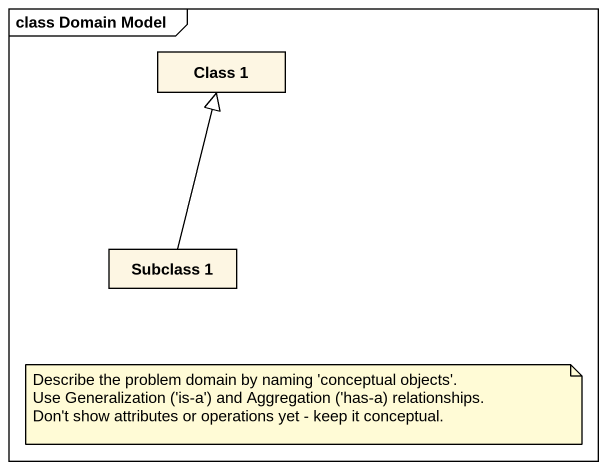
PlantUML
@startuml
mainframe class Domain Model
hide circle
hide empty members
class "Class 1" as Class_1
class "Subclass 1" as Subclass_1
Subclass_1 -up-|> Class_1
note as N1
  Describe the problem domain by naming 'conceptual objects'.
  Use Generalization ('is-a') and Aggregation ('has-a) relationships.
  Don't show attributes or operations yet - keep it conceptual.
end note
@enduml
